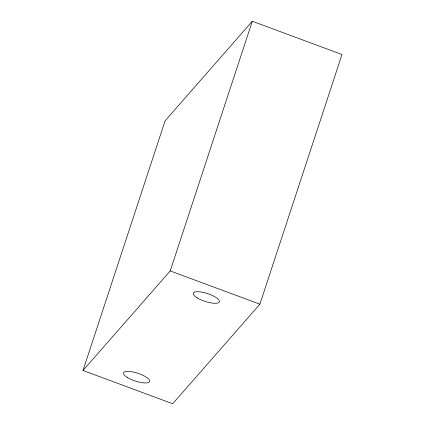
<?xml version="1.0" encoding="UTF-8"?>
<svg xmlns="http://www.w3.org/2000/svg" width="425" height="425" viewBox="0 0 425 425"><rect width="100%" height="100%" fill="white"/><g stroke="black" fill="none" stroke-linecap="round" stroke-linejoin="round"><path stroke-width="0.64" d="M83.008 370.483L165.097 120.812L252.307 21.25L341.992 54.517L259.903 304.188L172.693 403.75L83.008 370.483L170.223 270.922L252.307 21.25M170.223 270.922L259.903 304.188M197.418 298.01A13.765 4.091 18.2 0 0 219.151 302.265A13.765 4.091 18.2 0 0 202.454 292.262A13.765 4.091 18.2 0 0 197.418 298.01M127.649 377.66A13.765 4.091 18.2 0 0 149.382 381.916A13.765 4.091 18.2 0 0 132.685 371.912A13.765 4.091 18.2 0 0 127.649 377.66"/></g></svg>
